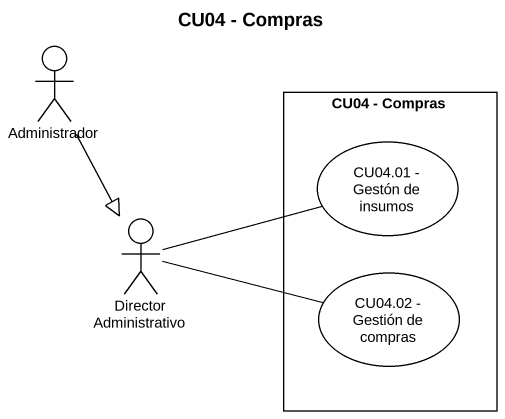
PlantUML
@startuml
title CU04 - Compras
actor Administrador
rectangle "CU04 - Compras" as CU04_Compras {
  usecase "CU04.01 - Gestón de insumos" as CU04_01_Gestón_de_insumos
  usecase "CU04.02 - Gestión de compras" as CU04_02_Gestión_de_compras
}
actor "Director Administrativo" as Director_Administrativo
Administrador --|> Director_Administrativo
CU04_01_Gestón_de_insumos -left- Director_Administrativo
Director_Administrativo -right- CU04_02_Gestión_de_compras
@enduml
